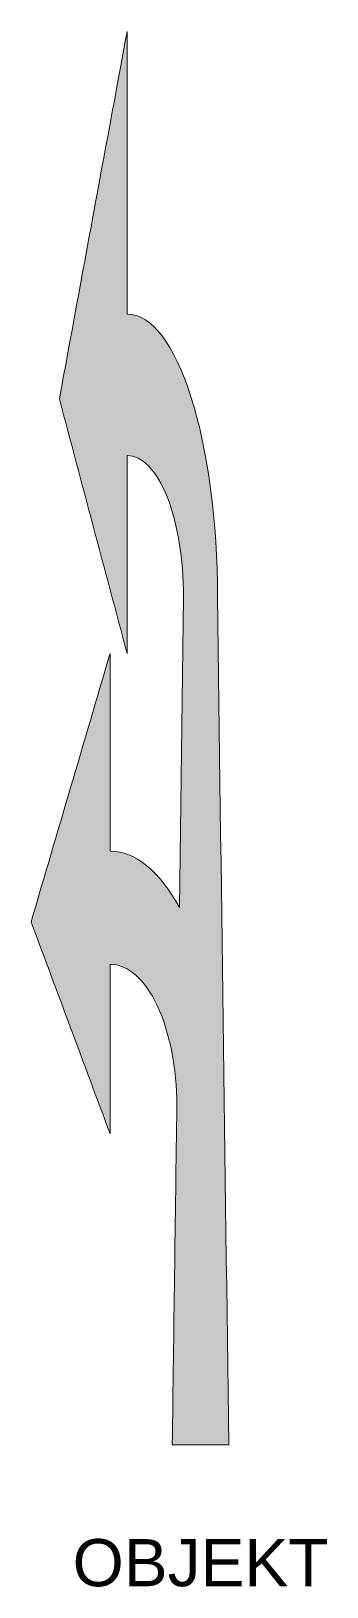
# Model space of a CAD drawing. Header units: metres. Extents: x -0.9 to 0.67, y -0.75 to 7.49.
import ezdxf
from ezdxf.enums import TextEntityAlignment as Align

# ---------------------------------------------------------------- set-up
doc = ezdxf.new("R2010")
doc.units = ezdxf.units.M
doc.layers.get('Defpoints').update_dxf_attribs({"color": 140, "lineweight": 5})
doc.styles.get("Standard").update_dxf_attribs({"font": 'arial.ttf'})

msp = doc.modelspace()

# ---------------------------------------------------------------- hatches: boundary and pattern name
at = {"lineweight": 0}
h = msp.add_hatch(color=0, dxfattribs=at)
h.dxf.hatch_style = 1
edge = h.paths.add_edge_path()
edge.add_spline(control_points=[(-0.05075527663753121, 5.555588776895102), (-0.1406344279538487, 5.83685803814016), (-0.2622356326759245, 5.994410956258856), (-0.3901812480791591, 5.994410956258856)], knot_values=[1, 1, 1, 1, 2, 2, 2, 2], weights=[1, 1, 1, 1], degree=3, periodic=0)
edge.add_spline(control_points=[(-0.3901812480791591, 5.994410956258856), (-0.3901812480791591, 6.493856999150545), (-0.3901812480791591, 6.993303042042233), (-0.3901812480791591, 7.49274908493392)], knot_values=[2, 2, 2, 2, 3, 3, 3, 3], weights=[1, 1, 1, 1], degree=3, periodic=0)
edge.add_spline(control_points=[(-0.3901812480791591, 7.49274908493392), (-0.51002012237538, 6.843504456515032), (-0.6298589966715937, 6.194259828096144), (-0.7496978709678075, 5.545015199677256)], knot_values=[3, 3, 3, 3, 4, 4, 4, 4], weights=[1, 1, 1, 1], degree=3, periodic=0)
edge.add_spline(control_points=[(-0.7496978709678075, 5.545015199677256), (-0.6298589966715724, 5.095266899467689), (-0.5100201223753587, 4.645518599258122), (-0.3901812480791449, 4.195770299048555)], knot_values=[4, 4, 4, 4, 5, 5, 5, 5], weights=[1, 1, 1, 1], degree=3, periodic=0)
edge.add_spline(control_points=[(-0.3901812480791449, 4.195770299048555), (-0.3901812480791591, 4.545417844529861), (-0.3901812480791591, 4.895065390011164), (-0.3901812480791591, 5.244712935492468)], knot_values=[5, 5, 5, 5, 6, 6, 6, 6], weights=[1, 1, 1, 1], degree=3, periodic=0)
edge.add_spline(control_points=[(-0.3901812480791591, 5.244712935492468), (-0.3108761145647563, 5.244712935492468), (-0.2336858022340991, 5.16646516851153), (-0.1776434902605644, 5.025830537889006)], knot_values=[6, 6, 6, 6, 7, 7, 7, 7], weights=[1, 1, 1, 1], degree=3, periodic=0)
edge.add_spline(control_points=[(-0.1776434902605644, 5.025830537889006), (-0.1216011959103938, 4.885196435967365), (-0.08987914250463547, 4.694863798312272), (-0.08987914250463547, 4.496072281259541)], knot_values=[7, 7, 7, 7, 8, 8, 8, 8], weights=[1, 1, 1, 1], degree=3, periodic=0)
edge.add_line((-0.08987914250463547, 4.496072281259541), (-0.1120845798886663, 2.847583029303763))
edge.add_spline(control_points=[(-0.1120845798886663, 2.847583029303762), (-0.2157099543474743, 3.041087484585449), (-0.3457703556877334, 3.146827662604646), (-0.4800603641487484, 3.146827662604646)], knot_values=[0, 0, 0, 0, 1, 1, 1, 1], weights=[1, 1, 1, 1], degree=3, periodic=0)
edge.add_spline(control_points=[(-0.4800603641487484, 3.146827662604646), (-0.4800603641487484, 3.49647520808595), (-0.4800603641487484, 3.846122753567253), (-0.4800603641487484, 4.195770299048557)], knot_values=[1, 1, 1, 1, 2, 2, 2, 2], weights=[1, 1, 1, 1], degree=3, periodic=0)
edge.add_spline(control_points=[(-0.4800603641487484, 4.195770299048557), (-0.6199898898919756, 3.721349396374689), (-0.7599194156352027, 3.24692849370082), (-0.8998489413784299, 2.772507591026952)], knot_values=[2, 2, 2, 2, 3, 3, 3, 3], weights=[1, 1, 1, 1], degree=3, periodic=0)
edge.add_spline(control_points=[(-0.8998489413784299, 2.772507591026952), (-0.7599194156352027, 2.397834858332192), (-0.6199898898919756, 2.023162125637435), (-0.4800603641487484, 1.648489392942679)], knot_values=[3, 3, 3, 3, 4, 4, 4, 4], weights=[1, 1, 1, 1], degree=3, periodic=0)
edge.add_spline(control_points=[(-0.4800603641487484, 1.648489392942679), (-0.4800603641487484, 1.948086517001445), (-0.4800603641487484, 2.247683641060209), (-0.4800603641487484, 2.547280765118972)], knot_values=[4, 4, 4, 4, 5, 5, 5, 5], weights=[1, 1, 1, 1], degree=3, periodic=0)
edge.add_spline(control_points=[(-0.4800603641487484, 2.547280765118972), (-0.385951640958389, 2.547280765118972), (-0.2960724896420643, 2.467975631604573), (-0.229456195113336, 2.328398631865956)], knot_values=[5, 5, 5, 5, 6, 6, 6, 6], weights=[1, 1, 1, 1], degree=3, periodic=0)
edge.add_spline(control_points=[(-0.229456195113336, 2.328398631865956), (-0.1638972671180738, 2.187764265593871), (-0.1258308030311568, 1.99637454337912), (-0.1258308030311568, 1.798640392859855)], knot_values=[6, 6, 6, 6, 7, 7, 7, 7], weights=[1, 1, 1, 1], degree=3, periodic=0)
edge.add_spline(control_points=[(-0.1258308030311568, 1.798640392859855), (-0.1339375558870941, 1.199093595239904), (-0.1420443087430243, 0.5995467976199524), (-0.1501510615989545, 8.881784197001252e-16)], knot_values=[7, 7, 7, 7, 8, 8, 8, 8], weights=[1, 1, 1, 1], degree=3, periodic=0)
edge.add_spline(control_points=[(-0.1501510615989545, 8.881784197001252e-16), (-0.05005035386631818, -8.881784197001252e-16), (0.05005035386631107, -8.881784197001252e-16), (0.1501510615989403, -8.881784197001252e-16)], knot_values=[8, 8, 8, 8, 9, 9, 9, 9], weights=[1, 1, 1, 1], degree=3, periodic=0)
edge.add_spline(control_points=[(0.1501510615989403, -8.881784197001252e-16), (0.1300604277752981, 1.498690760419846), (0.1099697939516489, 2.997381520839693), (0.08987916012801378, 4.496072281259541)], knot_values=[9, 9, 9, 9, 10, 10, 10, 10], weights=[1, 1, 1, 1], degree=3, periodic=0)
edge.add_spline(control_points=[(0.08987916012801378, 4.496072281259541), (0.08987916012801378, 4.892597948831539), (0.03912387467878631, 5.274320061974302), (-0.05075527663753121, 5.555588776895102)], knot_values=[0, 0, 0, 0, 1, 1, 1, 1], weights=[1, 1, 1, 1], degree=3, periodic=0)

# ---------------------------------------------------------------- linework, layer by layer
at = {"color": 0, "lineweight": 0}
msp.add_lwpolyline([(-0.08987914250463547, 4.496072281259541), (-0.1120845798886663, 2.847583029303762), (-0.08987914250463547, 4.496072281259541)], close=True, dxfattribs=at)
for points, knots in [([(0.08987916012801378, 4.496072281259541), (0.08987916012801378, 4.892597948831539), (0.03912387467878631, 5.274320061974302), (-0.05075527663753121, 5.555588776895102), (-0.1406344279538487, 5.83685803814016), (-0.2622356326759245, 5.994410956258856), (-0.3901812480791591, 5.994410956258856), (-0.3901812480791591, 6.493856999150545), (-0.3901812480791591, 6.993303042042233), (-0.3901812480791591, 7.49274908493392), (-0.51002012237538, 6.843504456515032), (-0.6298589966715937, 6.194259828096144), (-0.7496978709678075, 5.545015199677256), (-0.6298589966715724, 5.095266899467689), (-0.5100201223753587, 4.645518599258122), (-0.3901812480791449, 4.195770299048555), (-0.3901812480791591, 4.545417844529861), (-0.3901812480791591, 4.895065390011164), (-0.3901812480791591, 5.244712935492468), (-0.3108761145647563, 5.244712935492468), (-0.2336858022340991, 5.16646516851153), (-0.1776434902605644, 5.025830537889006), (-0.1216011959103938, 4.885196435967365), (-0.08987914250463547, 4.694863798312272), (-0.08987914250463547, 4.496072281259541)], [0, 0, 0, 0, 1, 1, 1, 2, 2, 2, 3, 3, 3, 4, 4, 4, 5, 5, 5, 6, 6, 6, 7, 7, 7, 8, 8, 8, 8]), ([(-0.1120845798886663, 2.847583029303762), (-0.2157099543474743, 3.041087484585449), (-0.3457703556877334, 3.146827662604646), (-0.4800603641487484, 3.146827662604646), (-0.4800603641487484, 3.49647520808595), (-0.4800603641487484, 3.846122753567253), (-0.4800603641487484, 4.195770299048557), (-0.6199898898919756, 3.721349396374689), (-0.7599194156352027, 3.24692849370082), (-0.8998489413784299, 2.772507591026952), (-0.7599194156352027, 2.397834858332192), (-0.6199898898919756, 2.023162125637435), (-0.4800603641487484, 1.648489392942679), (-0.4800603641487484, 1.948086517001445), (-0.4800603641487484, 2.247683641060209), (-0.4800603641487484, 2.547280765118972), (-0.385951640958389, 2.547280765118972), (-0.2960724896420643, 2.467975631604573), (-0.229456195113336, 2.328398631865956), (-0.1638972671180738, 2.187764265593871), (-0.1258308030311568, 1.99637454337912), (-0.1258308030311568, 1.798640392859855), (-0.1339375558870941, 1.199093595239904), (-0.1420443087430243, 0.5995467976199524), (-0.1501510615989545, 8.881784197001252e-16), (-0.05005035386631818, -8.881784197001252e-16), (0.05005035386631107, -8.881784197001252e-16), (0.1501510615989403, -8.881784197001252e-16), (0.1300604277752981, 1.498690760419846), (0.1099697939516489, 2.997381520839693), (0.08987916012801378, 4.496072281259541), (0.1099697939516702, 2.997381520839695), (0.1300604277753195, 1.498690760419848), (0.1501510615989687, 8.881784197001252e-16), (0.1501510615989545, -8.881784197001252e-16), (0.1501510615989545, -8.881784197001252e-16), (0.1501510615989545, -8.881784197001252e-16)], [0, 0, 0, 0, 1, 1, 1, 2, 2, 2, 3, 3, 3, 4, 4, 4, 5, 5, 5, 6, 6, 6, 7, 7, 7, 8, 8, 8, 9, 9, 9, 10, 10, 10, 11, 11, 11, 12, 12, 12, 12])]:
    msp.add_open_spline(points, degree=3, knots=knots, dxfattribs=at)

# ---------------------------------------------------------------- texts
at = {"layer": 'Defpoints'}
msp.add_attdef('OBJEKT', text='630-LOOKUPZOBRAZENIE', height=0.25, dxfattribs=at).set_placement((4.440892098500626e-16, -0.4999999999999995), align=Align.TOP_CENTER)

doc.saveas('drawing.dxf')
